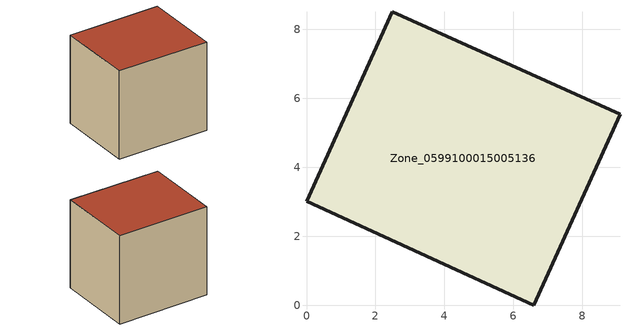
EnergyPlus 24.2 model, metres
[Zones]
Zone_0599100015005136
 floor ground (C_G): 6.59,0 0,3.03 2.48,8.52 9.09,5.54 z0.74
 wall outside (C_F): 0,3.03 6.59,0 9.09,5.54 2.48,8.52 0,3.03 z0.74:7.73
 roof outside (C_R): 9.09,5.54 2.48,8.52 0,3.03 6.59,0 z7.73
[BUILDING]
Pand.0599100015005136: North Axis=0; Terrain=City; Loads Convergence Tolerance Value=0.04; Temperature Convergence Tolerance Value=0.4; Solar Distribution=FullExterior; Maximum Number of Warmup Days=25; Minimum Number of Warmup Days=1
[Site:Location]
Rotterdam.The.Hague.AP_ZH_NLD Design_Conditions: Latitude=51.96; Longitude=4.45; Time Zone=1; Elevation=-4.5
[SITE:GROUNDTEMPERATURE:BUILDINGSURFACE]
18, 18, 18, 18, 18, 18, 18, 18, 18, 18, 18, 18
[MATERIAL] Thermal Absorptance=0.9; Solar Absorptance=0.7; Visible Absorptance=0.7
Name | Roughness | Thickness | Conductivity | Density | Specific Heat
G.TC.1946-1964 | MediumSmooth | 0.15 | 1 | 540 | 1210
F.TC.1946-1964 | Rough | 0.3 | 0.857143 | 1920 | 840
R.TC.1946-1964 | MediumRough | 0.2 | 0.235294 | 1500 | 1000
[CONSTRUCTION]
C_G: G.TC.1946-1964
C_F: F.TC.1946-1964
C_R: R.TC.1946-1964
[ZONE]
Zone_0599100015005136: Type=1; Multiplier=1; Ceiling Height=Autocalculate; Volume=Autocalculate; Floor Area=autocalculate; Part of Total Floor Area=Yes
[ZONEINFILTRATION:DESIGNFLOWRATE]
Infil_Zone_0599100015005136: Zone or ZoneList or Space or SpaceList=Zone_0599100015005136; Schedule=AlwaysOn; Design Flow Rate Calculation Method=Flow/Area; Flow Rate per Floor Area=0.003; Constant Term Coefficient=1; Temperature Term Coefficient=0; Velocity Term Coefficient=0; Velocity Squared Term Coefficient=0
[HVACTEMPLATE:ZONE:IDEALLOADSAIRSYSTEM]
Zone_0599100015005136: Maximum Heating Supply Air Temperature=50; Minimum Cooling Supply Air Temperature=13; Maximum Heating Supply Air Humidity Ratio=0.0156; Minimum Cooling Supply Air Humidity Ratio=0.0077; Heating Limit=NoLimit; Cooling Limit=NoLimit; Dehumidification Control Type=ConstantSensibleHeatRatio; Cooling Sensible Heat Ratio=0.7; Dehumidification Setpoint=60; Humidification Control Type=None; Humidification Setpoint=30; Outdoor Air Method=None; Outdoor Air Flow Rate per Person=0.00944; Outdoor Air Flow Rate per Zone Floor Area=0; Outdoor Air Flow Rate per Zone=0; Demand Controlled Ventilation Type=None; Outdoor Air Economizer Type=NoEconomizer; Heat Recovery Type=None; Sensible Heat Recovery Effectiveness=0.7; Latent Heat Recovery Effectiveness=0.65
[ZONECONTROL:THERMOSTAT]
ThermostatControl_Zone_0599100015005136: Zone or ZoneList=Zone_0599100015005136; Control Type Schedule=DualSetpointControlType; Control 1=Thermostat_Zone_0599100015005136; Temperature Difference Between Cutout And Setpoint=0
[THERMOSTATSETPOINT:DUALSETPOINT]
Thermostat_Zone_0599100015005136: Heating Setpoint Temperature Schedule=HeatingSetpoint_Zone_0599100015005136; Cooling Setpoint Temperature Schedule=CoolingSetpoint_Zone_0599100015005136
[SCHEDULE:COMPACT]
HeatingSetpoint_Zone_0599100015005136: Through: 12/31, For: AllDays, Until: 24:00, 21
CoolingSetpoint_Zone_0599100015005136: Through: 12/31, For: AllDays, Until: 24:00, 24
DualSetpointControlType: Through: 12/31, For: AllDays, Until: 24:00, 4
AlwaysOn: Through: 12/31, For: AllDays, Until: 24:00, 1
